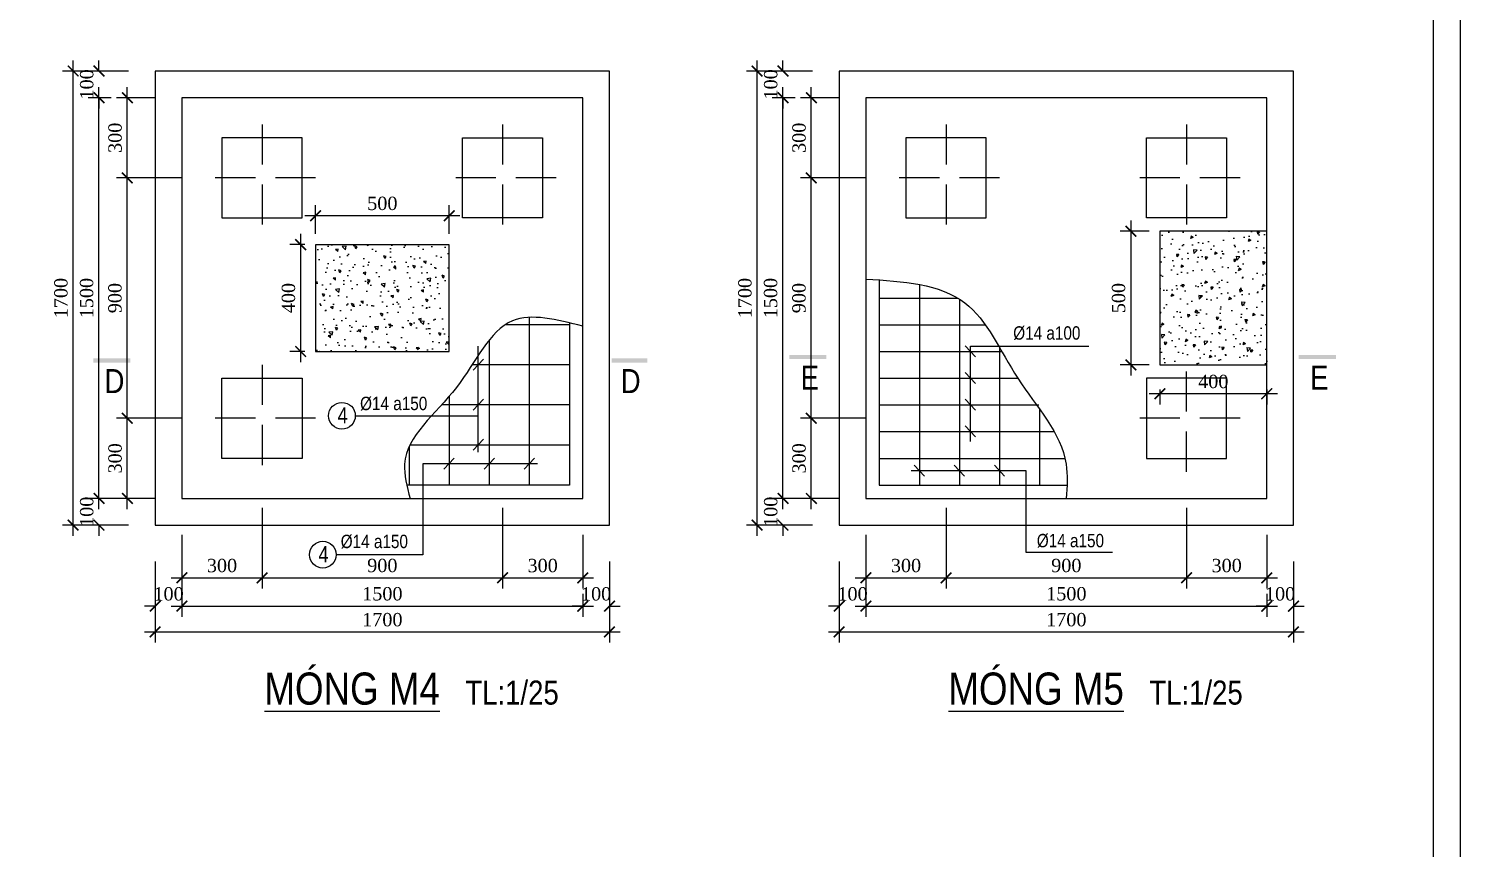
# Model space of a CAD drawing. Extents: x -28764 to 452005, y -12382 to 263221.
# Drawn here: x 353993 to 380782, y 12189 to 27533 of the extents above; entities that cross this region are included whole.
import ezdxf

# ---------------------------------------------------------------- set-up
doc = ezdxf.new("R2010")
doc.units = 0
doc.header["$MEASUREMENT"] = 0
doc.linetypes.add('CENTER2', pattern=[1.125, 0.75, -0.125, 0.125, -0.125])
doc.linetypes.add('HIDDEN', pattern=[0.375, 0.25, -0.125])
doc.layers.get('0').update_dxf_attribs({"linetype": 'CONTINUOUS'})
doc.layers.get('DEFPOINTS').update_dxf_attribs({"linetype": 'CONTINUOUS'})
for name, color, linetype in [('cot', 8, 'CONTINUOUS'), ('DUT', 7, 'CENTER2'), ('TEXT', 7, 'CONTINUOUS'), ('THEP', 6, 'CONTINUOUS'), ('TUONG', 7, 'CONTINUOUS')]:
    doc.layers.add(name, color=color, linetype=linetype)
doc.styles.add('DIM-NEW', font='')
doc.styles.add('T2', font='')
doc.styles.get('DIM-NEW').set_extended_font_data('VNI-Helve-Condense')
doc.styles.get('T2').set_extended_font_data('VNI-Times')
doc.dimstyles.new('TL20', dxfattribs={"dimtxt": 250, "dimasz": 200, "dimexe": 200, "dimexo": 200, "dimgap": 100, "dimtad": 1, "dimdec": 0, "dimlfac": 0.2, "dimzin": 0, "dimdsep": 46, "dimtxsty": 'T2', "dimblk": 'ARCHTICK', "dimcen": 250, "dimdle": 200, "dimclrd": 1, "dimclre": 1, "dimclrt": 2, "dimadec": 0, "dimazin": 0, "dimtfac": 1, "dimtdec": 0, "dimtix": 1, "dimtofl": 0, "dimtmove": 0, "dimatfit": 0, "dimldrblk": 'ARCHTICK', "dimfxl": 1, "dimtolj": 1, "dimtzin": 0, "dimlwd": -1, "dimlwe": -1, "dimarcsym": 0})

# ---------------------------------------------------------------- blocks, each defined once
blk = doc.blocks.new('_ARCHTICK')
at = {"color": 0, "linetype": 'ByBlock', "const_width": 0.15}
blk.add_lwpolyline([(-0.5, -0.5), (0.5, 0.5)], dxfattribs=at)
blk = doc.blocks.new('*D199')
at = {"layer": 'DEFPOINTS', "color": 0, "transparency": 16777216}
for p in [(371159, 18760), (369659, 18260), (371159, 17253)]:
    blk.add_point(p, dxfattribs=at)
at = {"layer": 'TUONG', "color": 1, "transparency": 16777216}
for p, q in [((371159, 18560), (371159, 17053)), ((369659, 18060), (369659, 17053)), ((369459, 17253), (371359, 17253))]:
    blk.add_line(p, q, dxfattribs=at)
at = {"layer": 'TUONG', "color": 1, "transparency": 16777216, "xscale": 200, "yscale": 200, "zscale": 200, "rotation": 180}
blk.add_blockref('_ARCHTICK', (369659, 17253), dxfattribs=at)
at = {"layer": 'TUONG', "color": 1, "transparency": 16777216, "xscale": 200, "yscale": 200, "zscale": 200}
blk.add_blockref('_ARCHTICK', (371159, 17253), dxfattribs=at)
at = {"layer": 'TUONG', "color": 2, "transparency": 16777216, "insert": (370409, 17481), "char_height": 250, "attachment_point": 5, "style": 'T2'}
blk.add_mtext('\\A1;300', dxfattribs=at)
blk = doc.blocks.new('*D198')
at = {"layer": 'DEFPOINTS', "color": 0, "transparency": 16777216}
for p in [(371159, 18760), (375659, 18760), (375659, 17253)]:
    blk.add_point(p, dxfattribs=at)
at = {"layer": 'TUONG', "color": 1, "transparency": 16777216}
for p, q in [((371159, 18560), (371159, 17053)), ((375659, 18560), (375659, 17053)), ((370959, 17253), (375859, 17253))]:
    blk.add_line(p, q, dxfattribs=at)
at = {"layer": 'TUONG', "color": 1, "transparency": 16777216, "xscale": 200, "yscale": 200, "zscale": 200, "rotation": 180}
blk.add_blockref('_ARCHTICK', (371159, 17253), dxfattribs=at)
at = {"layer": 'TUONG', "color": 1, "transparency": 16777216, "xscale": 200, "yscale": 200, "zscale": 200}
blk.add_blockref('_ARCHTICK', (375659, 17253), dxfattribs=at)
at = {"layer": 'TUONG', "color": 2, "transparency": 16777216, "insert": (373409, 17482), "char_height": 250, "attachment_point": 5, "style": 'T2'}
blk.add_mtext('\\A1;900', dxfattribs=at)
blk = doc.blocks.new('*D197')
at = {"layer": 'DEFPOINTS', "color": 0, "transparency": 16777216}
for p in [(375659, 18760), (377159, 18260), (377159, 17253)]:
    blk.add_point(p, dxfattribs=at)
at = {"layer": 'TUONG', "color": 1, "transparency": 16777216}
for p, q in [((375659, 18560), (375659, 17053)), ((377159, 18060), (377159, 17053)), ((375459, 17253), (377359, 17253))]:
    blk.add_line(p, q, dxfattribs=at)
at = {"layer": 'TUONG', "color": 1, "transparency": 16777216, "xscale": 200, "yscale": 200, "zscale": 200, "rotation": 180}
blk.add_blockref('_ARCHTICK', (375659, 17253), dxfattribs=at)
at = {"layer": 'TUONG', "color": 1, "transparency": 16777216, "xscale": 200, "yscale": 200, "zscale": 200}
blk.add_blockref('_ARCHTICK', (377159, 17253), dxfattribs=at)
at = {"layer": 'TUONG', "color": 2, "transparency": 16777216, "insert": (376409, 17481), "char_height": 250, "attachment_point": 5, "style": 'T2'}
blk.add_mtext('\\A1;300', dxfattribs=at)
blk = doc.blocks.new('*D196')
at = {"layer": 'DEFPOINTS', "color": 0, "transparency": 16777216}
for p in [(369659, 18160), (369159, 17760), (369659, 16723)]:
    blk.add_point(p, dxfattribs=at)
at = {"layer": 'TUONG', "color": 1, "transparency": 16777216}
for p, q in [((369659, 17960), (369659, 16523)), ((369159, 17560), (369159, 16523)), ((369159, 16723), (368959, 16723)), ((369659, 16723), (369859, 16723))]:
    blk.add_line(p, q, dxfattribs=at)
at = {"layer": 'TUONG', "color": 1, "transparency": 16777216, "xscale": 200, "yscale": 200, "zscale": 200}
blk.add_blockref('_ARCHTICK', (369159, 16723), dxfattribs=at)
at = {"layer": 'TUONG', "color": 1, "transparency": 16777216, "xscale": 200, "yscale": 200, "zscale": 200, "rotation": 180}
blk.add_blockref('_ARCHTICK', (369659, 16723), dxfattribs=at)
at = {"layer": 'TUONG', "color": 2, "transparency": 16777216, "insert": (369409, 16951), "char_height": 250, "attachment_point": 5, "style": 'T2'}
blk.add_mtext('\\A1;100', dxfattribs=at)
blk = doc.blocks.new('*D195')
at = {"layer": 'DEFPOINTS', "color": 0, "transparency": 16777216}
for p in [(369659, 18160), (377159, 17153), (377159, 16723)]:
    blk.add_point(p, dxfattribs=at)
at = {"layer": 'TUONG', "color": 1, "transparency": 16777216}
for p, q in [((369659, 17960), (369659, 16523)), ((377159, 16953), (377159, 16523)), ((369459, 16723), (377359, 16723))]:
    blk.add_line(p, q, dxfattribs=at)
at = {"layer": 'TUONG', "color": 1, "transparency": 16777216, "xscale": 200, "yscale": 200, "zscale": 200, "rotation": 180}
blk.add_blockref('_ARCHTICK', (369659, 16723), dxfattribs=at)
at = {"layer": 'TUONG', "color": 1, "transparency": 16777216, "xscale": 200, "yscale": 200, "zscale": 200}
blk.add_blockref('_ARCHTICK', (377159, 16723), dxfattribs=at)
at = {"layer": 'TUONG', "color": 2, "transparency": 16777216, "insert": (373409, 16953), "char_height": 250, "attachment_point": 5, "style": 'T2'}
blk.add_mtext('\\A1;1500', dxfattribs=at)
blk = doc.blocks.new('*D194')
at = {"layer": 'DEFPOINTS', "color": 0, "transparency": 16777216}
for p in [(377659, 17760), (377159, 17153), (377659, 16723)]:
    blk.add_point(p, dxfattribs=at)
at = {"layer": 'TUONG', "color": 1, "transparency": 16777216}
for p, q in [((377659, 17560), (377659, 16523)), ((377159, 16953), (377159, 16523)), ((377159, 16723), (376959, 16723)), ((377659, 16723), (377859, 16723))]:
    blk.add_line(p, q, dxfattribs=at)
at = {"layer": 'TUONG', "color": 1, "transparency": 16777216, "xscale": 200, "yscale": 200, "zscale": 200}
blk.add_blockref('_ARCHTICK', (377159, 16723), dxfattribs=at)
at = {"layer": 'TUONG', "color": 1, "transparency": 16777216, "xscale": 200, "yscale": 200, "zscale": 200, "rotation": 180}
blk.add_blockref('_ARCHTICK', (377659, 16723), dxfattribs=at)
at = {"layer": 'TUONG', "color": 2, "transparency": 16777216, "insert": (377409, 16951), "char_height": 250, "attachment_point": 5, "style": 'T2'}
blk.add_mtext('\\A1;100', dxfattribs=at)
blk = doc.blocks.new('*D193')
at = {"layer": 'DEFPOINTS', "color": 0, "transparency": 16777216}
for p in [(369159, 16723), (377659, 16723), (377659, 16240)]:
    blk.add_point(p, dxfattribs=at)
at = {"layer": 'TUONG', "color": 1, "transparency": 16777216}
for p, q in [((369159, 16523), (369159, 16040)), ((377659, 16523), (377659, 16040)), ((368959, 16240), (377859, 16240))]:
    blk.add_line(p, q, dxfattribs=at)
at = {"layer": 'TUONG', "color": 1, "transparency": 16777216, "xscale": 200, "yscale": 200, "zscale": 200, "rotation": 180}
blk.add_blockref('_ARCHTICK', (369159, 16240), dxfattribs=at)
at = {"layer": 'TUONG', "color": 1, "transparency": 16777216, "xscale": 200, "yscale": 200, "zscale": 200}
blk.add_blockref('_ARCHTICK', (377659, 16240), dxfattribs=at)
at = {"layer": 'TUONG', "color": 2, "transparency": 16777216, "insert": (373409, 16468), "char_height": 250, "attachment_point": 5, "style": 'T2'}
blk.add_mtext('\\A1;1700', dxfattribs=at)
blk = doc.blocks.new('*D192')
at = {"layer": 'DEFPOINTS', "color": 0, "transparency": 16777216}
for p in [(375159, 20976), (377159, 20976), (375159, 20698)]:
    blk.add_point(p, dxfattribs=at)
at = {"layer": 'TUONG', "color": 1, "transparency": 16777216}
for p, q in [((377359, 20698), (374959, 20698)), ((375159, 20776), (375159, 20498)), ((377159, 20776), (377159, 20498))]:
    blk.add_line(p, q, dxfattribs=at)
at = {"layer": 'TUONG', "color": 1, "transparency": 16777216, "xscale": 200, "yscale": 200, "zscale": 200, "rotation": 180}
blk.add_blockref('_ARCHTICK', (375159, 20698), dxfattribs=at)
at = {"layer": 'TUONG', "color": 1, "transparency": 16777216, "xscale": 200, "yscale": 200, "zscale": 200}
blk.add_blockref('_ARCHTICK', (377159, 20698), dxfattribs=at)
at = {"layer": 'TUONG', "color": 2, "transparency": 16777216, "insert": (376159, 20926), "char_height": 250, "attachment_point": 5, "style": 'T2'}
blk.add_mtext('\\A1;400', dxfattribs=at)
blk = doc.blocks.new('*D191')
at = {"layer": 'DEFPOINTS', "color": 0, "transparency": 16777216}
for p in [(375159, 23739), (374618, 21239), (375159, 21239)]:
    blk.add_point(p, dxfattribs=at)
at = {"layer": 'TUONG', "color": 1, "transparency": 16777216}
for p, q in [((374618, 23939), (374618, 21039)), ((374959, 23739), (374418, 23739)), ((374959, 21239), (374418, 21239))]:
    blk.add_line(p, q, dxfattribs=at)
at = {"layer": 'TUONG', "color": 1, "transparency": 16777216, "xscale": 200, "yscale": 200, "zscale": 200}
for p, rotation in [((374618, 23739), 90), ((374618, 21239), 270)]:
    blk.add_blockref('_ARCHTICK', p, dxfattribs=dict(at, rotation=rotation))
at = {"layer": 'TUONG', "color": 2, "transparency": 16777216, "insert": (374388, 22489), "char_height": 250, "attachment_point": 5, "rotation": 90, "style": 'T2'}
blk.add_mtext('\\A1;500', dxfattribs=at)
blk = doc.blocks.new('*D206')
at = {"layer": 'DEFPOINTS', "color": 0, "transparency": 16777216}
for p in [(367624, 26739), (368107, 26739), (368107, 18239)]:
    blk.add_point(p, dxfattribs=at)
at = {"layer": 'TUONG', "color": 1, "transparency": 16777216}
for p, q in [((367624, 18039), (367624, 26939)), ((367907, 26739), (367424, 26739)), ((367907, 18239), (367424, 18239))]:
    blk.add_line(p, q, dxfattribs=at)
at = {"layer": 'TUONG', "color": 1, "transparency": 16777216, "xscale": 200, "yscale": 200, "zscale": 200}
for p, rotation in [((367624, 26739), 90), ((367624, 18239), 270)]:
    blk.add_blockref('_ARCHTICK', p, dxfattribs=dict(at, rotation=rotation))
at = {"layer": 'TUONG', "color": 2, "transparency": 16777216, "insert": (367396, 22489), "char_height": 250, "attachment_point": 5, "rotation": 90, "style": 'T2'}
blk.add_mtext('\\A1;1700', dxfattribs=at)
blk = doc.blocks.new('*D205')
at = {"layer": 'DEFPOINTS', "color": 0, "transparency": 16777216}
for p in [(368107, 26739), (368859, 26739), (368537, 26239)]:
    blk.add_point(p, dxfattribs=at)
at = {"layer": 'TUONG', "color": 1, "transparency": 16777216}
for p, q in [((368107, 26739), (368107, 26939)), ((368659, 26739), (367907, 26739)), ((368337, 26239), (367907, 26239)), ((368107, 26239), (368107, 26039))]:
    blk.add_line(p, q, dxfattribs=at)
at = {"layer": 'TUONG', "color": 1, "transparency": 16777216, "xscale": 200, "yscale": 200, "zscale": 200}
for p, rotation in [((368107, 26739), 270), ((368107, 26239), 90)]:
    blk.add_blockref('_ARCHTICK', p, dxfattribs=dict(at, rotation=rotation))
at = {"layer": 'TUONG', "color": 2, "transparency": 16777216, "insert": (367879, 26489), "char_height": 250, "attachment_point": 5, "rotation": 90, "style": 'T2'}
blk.add_mtext('\\A1;100', dxfattribs=at)
blk = doc.blocks.new('*D204')
at = {"layer": 'DEFPOINTS', "color": 0, "transparency": 16777216}
for p in [(368107, 26239), (368537, 26239), (369259, 18739)]:
    blk.add_point(p, dxfattribs=at)
at = {"layer": 'TUONG', "color": 1, "transparency": 16777216}
for p, q in [((368107, 18539), (368107, 26439)), ((368337, 26239), (367907, 26239)), ((369059, 18739), (367907, 18739))]:
    blk.add_line(p, q, dxfattribs=at)
at = {"layer": 'TUONG', "color": 1, "transparency": 16777216, "xscale": 200, "yscale": 200, "zscale": 200}
for p, rotation in [((368107, 26239), 90), ((368107, 18739), 270)]:
    blk.add_blockref('_ARCHTICK', p, dxfattribs=dict(at, rotation=rotation))
at = {"layer": 'TUONG', "color": 2, "transparency": 16777216, "insert": (367877, 22489), "char_height": 250, "attachment_point": 5, "rotation": 90, "style": 'T2'}
blk.add_mtext('\\A1;1500', dxfattribs=at)
blk = doc.blocks.new('*D203')
at = {"layer": 'DEFPOINTS', "color": 0, "transparency": 16777216}
for p in [(368107, 18739), (369259, 18739), (368859, 18239)]:
    blk.add_point(p, dxfattribs=at)
at = {"layer": 'TUONG', "color": 1, "transparency": 16777216}
for p, q in [((368107, 18739), (368107, 18939)), ((369059, 18739), (367907, 18739)), ((368659, 18239), (367907, 18239)), ((368107, 18239), (368107, 18039))]:
    blk.add_line(p, q, dxfattribs=at)
at = {"layer": 'TUONG', "color": 1, "transparency": 16777216, "xscale": 200, "yscale": 200, "zscale": 200}
for p, rotation in [((368107, 18739), 270), ((368107, 18239), 90)]:
    blk.add_blockref('_ARCHTICK', p, dxfattribs=dict(at, rotation=rotation))
at = {"layer": 'TUONG', "color": 2, "transparency": 16777216, "insert": (367879, 18489), "char_height": 250, "attachment_point": 5, "rotation": 90, "style": 'T2'}
blk.add_mtext('\\A1;100', dxfattribs=at)
blk = doc.blocks.new('*D202')
at = {"layer": 'DEFPOINTS', "color": 0, "transparency": 16777216}
for p in [(368637, 26239), (369359, 26239), (369859, 24739)]:
    blk.add_point(p, dxfattribs=at)
at = {"layer": 'TUONG', "color": 1, "transparency": 16777216}
for p, q in [((368637, 24539), (368637, 26439)), ((369159, 26239), (368437, 26239)), ((369659, 24739), (368437, 24739))]:
    blk.add_line(p, q, dxfattribs=at)
at = {"layer": 'TUONG', "color": 1, "transparency": 16777216, "xscale": 200, "yscale": 200, "zscale": 200}
for p, rotation in [((368637, 26239), 90), ((368637, 24739), 270)]:
    blk.add_blockref('_ARCHTICK', p, dxfattribs=dict(at, rotation=rotation))
at = {"layer": 'TUONG', "color": 2, "transparency": 16777216, "insert": (368409, 25489), "char_height": 250, "attachment_point": 5, "rotation": 90, "style": 'T2'}
blk.add_mtext('\\A1;300', dxfattribs=at)
blk = doc.blocks.new('*D201')
at = {"layer": 'DEFPOINTS', "color": 0, "transparency": 16777216}
for p in [(368637, 24739), (369859, 24739), (369859, 20239)]:
    blk.add_point(p, dxfattribs=at)
at = {"layer": 'TUONG', "color": 1, "transparency": 16777216}
for p, q in [((368637, 20039), (368637, 24939)), ((369659, 24739), (368437, 24739)), ((369659, 20239), (368437, 20239))]:
    blk.add_line(p, q, dxfattribs=at)
at = {"layer": 'TUONG', "color": 1, "transparency": 16777216, "xscale": 200, "yscale": 200, "zscale": 200}
for p, rotation in [((368637, 24739), 90), ((368637, 20239), 270)]:
    blk.add_blockref('_ARCHTICK', p, dxfattribs=dict(at, rotation=rotation))
at = {"layer": 'TUONG', "color": 2, "transparency": 16777216, "insert": (368408, 22489), "char_height": 250, "attachment_point": 5, "rotation": 90, "style": 'T2'}
blk.add_mtext('\\A1;900', dxfattribs=at)
blk = doc.blocks.new('*D200')
at = {"layer": 'DEFPOINTS', "color": 0, "transparency": 16777216}
for p in [(368637, 20239), (369859, 20239), (369359, 18739)]:
    blk.add_point(p, dxfattribs=at)
at = {"layer": 'TUONG', "color": 1, "transparency": 16777216}
for p, q in [((368637, 18539), (368637, 20439)), ((369659, 20239), (368437, 20239)), ((369159, 18739), (368437, 18739))]:
    blk.add_line(p, q, dxfattribs=at)
at = {"layer": 'TUONG', "color": 1, "transparency": 16777216, "xscale": 200, "yscale": 200, "zscale": 200}
for p, rotation in [((368637, 20239), 90), ((368637, 18739), 270)]:
    blk.add_blockref('_ARCHTICK', p, dxfattribs=dict(at, rotation=rotation))
at = {"layer": 'TUONG', "color": 2, "transparency": 16777216, "insert": (368409, 19489), "char_height": 250, "attachment_point": 5, "rotation": 90, "style": 'T2'}
blk.add_mtext('\\A1;300', dxfattribs=at)
blk = doc.blocks.new('*D285')
at = {"layer": 'DEFPOINTS', "color": 0, "transparency": 16777216}
for p in [(359361, 24030), (359361, 23489), (361861, 23489)]:
    blk.add_point(p, dxfattribs=at)
at = {"layer": 'TUONG', "color": 1, "transparency": 16777216}
for p, q in [((359361, 23689), (359361, 24230)), ((361861, 23689), (361861, 24230)), ((362061, 24030), (359161, 24030))]:
    blk.add_line(p, q, dxfattribs=at)
at = {"layer": 'TUONG', "color": 1, "transparency": 16777216, "xscale": 200, "yscale": 200, "zscale": 200, "rotation": 180}
blk.add_blockref('_ARCHTICK', (359361, 24030), dxfattribs=at)
at = {"layer": 'TUONG', "color": 1, "transparency": 16777216, "xscale": 200, "yscale": 200, "zscale": 200}
blk.add_blockref('_ARCHTICK', (361861, 24030), dxfattribs=at)
at = {"layer": 'TUONG', "color": 2, "transparency": 16777216, "insert": (360611, 24260), "char_height": 250, "attachment_point": 5, "style": 'T2'}
blk.add_mtext('\\A1;500', dxfattribs=at)
blk = doc.blocks.new('*D284')
at = {"layer": 'DEFPOINTS', "color": 0, "transparency": 16777216}
for p in [(359083, 23489), (359361, 23489), (359361, 21489)]:
    blk.add_point(p, dxfattribs=at)
at = {"layer": 'TUONG', "color": 1, "transparency": 16777216}
for p, q in [((359083, 21289), (359083, 23689)), ((359161, 23489), (358883, 23489)), ((359161, 21489), (358883, 21489))]:
    blk.add_line(p, q, dxfattribs=at)
at = {"layer": 'TUONG', "color": 1, "transparency": 16777216, "xscale": 200, "yscale": 200, "zscale": 200}
for p, rotation in [((359083, 23489), 90), ((359083, 21489), 270)]:
    blk.add_blockref('_ARCHTICK', p, dxfattribs=dict(at, rotation=rotation))
at = {"layer": 'TUONG', "color": 2, "transparency": 16777216, "insert": (358855, 22489), "char_height": 250, "attachment_point": 5, "rotation": 90, "style": 'T2'}
blk.add_mtext('\\A1;400', dxfattribs=at)
blk = doc.blocks.new('*D283')
at = {"layer": 'DEFPOINTS', "color": 0, "transparency": 16777216}
for p in [(356361, 16723), (364861, 16723), (364861, 16240)]:
    blk.add_point(p, dxfattribs=at)
at = {"layer": 'TUONG', "color": 1, "transparency": 16777216}
for p, q in [((356361, 16523), (356361, 16040)), ((364861, 16523), (364861, 16040)), ((356161, 16240), (365061, 16240))]:
    blk.add_line(p, q, dxfattribs=at)
at = {"layer": 'TUONG', "color": 1, "transparency": 16777216, "xscale": 200, "yscale": 200, "zscale": 200, "rotation": 180}
blk.add_blockref('_ARCHTICK', (356361, 16240), dxfattribs=at)
at = {"layer": 'TUONG', "color": 1, "transparency": 16777216, "xscale": 200, "yscale": 200, "zscale": 200}
blk.add_blockref('_ARCHTICK', (364861, 16240), dxfattribs=at)
at = {"layer": 'TUONG', "color": 2, "transparency": 16777216, "insert": (360611, 16468), "char_height": 250, "attachment_point": 5, "style": 'T2'}
blk.add_mtext('\\A1;1700', dxfattribs=at)
blk = doc.blocks.new('*D282')
at = {"layer": 'DEFPOINTS', "color": 0, "transparency": 16777216}
for p in [(364861, 17760), (364361, 17153), (364861, 16723)]:
    blk.add_point(p, dxfattribs=at)
at = {"layer": 'TUONG', "color": 1, "transparency": 16777216}
for p, q in [((364861, 17560), (364861, 16523)), ((364361, 16953), (364361, 16523)), ((364361, 16723), (364161, 16723)), ((364861, 16723), (365061, 16723))]:
    blk.add_line(p, q, dxfattribs=at)
at = {"layer": 'TUONG', "color": 1, "transparency": 16777216, "xscale": 200, "yscale": 200, "zscale": 200}
blk.add_blockref('_ARCHTICK', (364361, 16723), dxfattribs=at)
at = {"layer": 'TUONG', "color": 1, "transparency": 16777216, "xscale": 200, "yscale": 200, "zscale": 200, "rotation": 180}
blk.add_blockref('_ARCHTICK', (364861, 16723), dxfattribs=at)
at = {"layer": 'TUONG', "color": 2, "transparency": 16777216, "insert": (364611, 16951), "char_height": 250, "attachment_point": 5, "style": 'T2'}
blk.add_mtext('\\A1;100', dxfattribs=at)
blk = doc.blocks.new('*D281')
at = {"layer": 'DEFPOINTS', "color": 0, "transparency": 16777216}
for p in [(356861, 18160), (364361, 17153), (364361, 16723)]:
    blk.add_point(p, dxfattribs=at)
at = {"layer": 'TUONG', "color": 1, "transparency": 16777216}
for p, q in [((356861, 17960), (356861, 16523)), ((364361, 16953), (364361, 16523)), ((356661, 16723), (364561, 16723))]:
    blk.add_line(p, q, dxfattribs=at)
at = {"layer": 'TUONG', "color": 1, "transparency": 16777216, "xscale": 200, "yscale": 200, "zscale": 200, "rotation": 180}
blk.add_blockref('_ARCHTICK', (356861, 16723), dxfattribs=at)
at = {"layer": 'TUONG', "color": 1, "transparency": 16777216, "xscale": 200, "yscale": 200, "zscale": 200}
blk.add_blockref('_ARCHTICK', (364361, 16723), dxfattribs=at)
at = {"layer": 'TUONG', "color": 2, "transparency": 16777216, "insert": (360611, 16953), "char_height": 250, "attachment_point": 5, "style": 'T2'}
blk.add_mtext('\\A1;1500', dxfattribs=at)
blk = doc.blocks.new('*D280')
at = {"layer": 'DEFPOINTS', "color": 0, "transparency": 16777216}
for p in [(356861, 18160), (356361, 17760), (356861, 16723)]:
    blk.add_point(p, dxfattribs=at)
at = {"layer": 'TUONG', "color": 1, "transparency": 16777216}
for p, q in [((356861, 17960), (356861, 16523)), ((356361, 17560), (356361, 16523)), ((356361, 16723), (356161, 16723)), ((356861, 16723), (357061, 16723))]:
    blk.add_line(p, q, dxfattribs=at)
at = {"layer": 'TUONG', "color": 1, "transparency": 16777216, "xscale": 200, "yscale": 200, "zscale": 200}
blk.add_blockref('_ARCHTICK', (356361, 16723), dxfattribs=at)
at = {"layer": 'TUONG', "color": 1, "transparency": 16777216, "xscale": 200, "yscale": 200, "zscale": 200, "rotation": 180}
blk.add_blockref('_ARCHTICK', (356861, 16723), dxfattribs=at)
at = {"layer": 'TUONG', "color": 2, "transparency": 16777216, "insert": (356611, 16951), "char_height": 250, "attachment_point": 5, "style": 'T2'}
blk.add_mtext('\\A1;100', dxfattribs=at)
blk = doc.blocks.new('*D279')
at = {"layer": 'DEFPOINTS', "color": 0, "transparency": 16777216}
for p in [(362861, 18760), (364361, 18260), (364361, 17253)]:
    blk.add_point(p, dxfattribs=at)
at = {"layer": 'TUONG', "color": 1, "transparency": 16777216}
for p, q in [((362861, 18560), (362861, 17053)), ((364361, 18060), (364361, 17053)), ((362661, 17253), (364561, 17253))]:
    blk.add_line(p, q, dxfattribs=at)
at = {"layer": 'TUONG', "color": 1, "transparency": 16777216, "xscale": 200, "yscale": 200, "zscale": 200, "rotation": 180}
blk.add_blockref('_ARCHTICK', (362861, 17253), dxfattribs=at)
at = {"layer": 'TUONG', "color": 1, "transparency": 16777216, "xscale": 200, "yscale": 200, "zscale": 200}
blk.add_blockref('_ARCHTICK', (364361, 17253), dxfattribs=at)
at = {"layer": 'TUONG', "color": 2, "transparency": 16777216, "insert": (363611, 17481), "char_height": 250, "attachment_point": 5, "style": 'T2'}
blk.add_mtext('\\A1;300', dxfattribs=at)
blk = doc.blocks.new('*D278')
at = {"layer": 'DEFPOINTS', "color": 0, "transparency": 16777216}
for p in [(358361, 18760), (362861, 18760), (362861, 17253)]:
    blk.add_point(p, dxfattribs=at)
at = {"layer": 'TUONG', "color": 1, "transparency": 16777216}
for p, q in [((358361, 18560), (358361, 17053)), ((362861, 18560), (362861, 17053)), ((358161, 17253), (363061, 17253))]:
    blk.add_line(p, q, dxfattribs=at)
at = {"layer": 'TUONG', "color": 1, "transparency": 16777216, "xscale": 200, "yscale": 200, "zscale": 200, "rotation": 180}
blk.add_blockref('_ARCHTICK', (358361, 17253), dxfattribs=at)
at = {"layer": 'TUONG', "color": 1, "transparency": 16777216, "xscale": 200, "yscale": 200, "zscale": 200}
blk.add_blockref('_ARCHTICK', (362861, 17253), dxfattribs=at)
at = {"layer": 'TUONG', "color": 2, "transparency": 16777216, "insert": (360611, 17482), "char_height": 250, "attachment_point": 5, "style": 'T2'}
blk.add_mtext('\\A1;900', dxfattribs=at)
blk = doc.blocks.new('*D277')
at = {"layer": 'DEFPOINTS', "color": 0, "transparency": 16777216}
for p in [(358361, 18760), (356861, 18260), (358361, 17253)]:
    blk.add_point(p, dxfattribs=at)
at = {"layer": 'TUONG', "color": 1, "transparency": 16777216}
for p, q in [((358361, 18560), (358361, 17053)), ((356861, 18060), (356861, 17053)), ((356661, 17253), (358561, 17253))]:
    blk.add_line(p, q, dxfattribs=at)
at = {"layer": 'TUONG', "color": 1, "transparency": 16777216, "xscale": 200, "yscale": 200, "zscale": 200, "rotation": 180}
blk.add_blockref('_ARCHTICK', (356861, 17253), dxfattribs=at)
at = {"layer": 'TUONG', "color": 1, "transparency": 16777216, "xscale": 200, "yscale": 200, "zscale": 200}
blk.add_blockref('_ARCHTICK', (358361, 17253), dxfattribs=at)
at = {"layer": 'TUONG', "color": 2, "transparency": 16777216, "insert": (357611, 17481), "char_height": 250, "attachment_point": 5, "style": 'T2'}
blk.add_mtext('\\A1;300', dxfattribs=at)
blk = doc.blocks.new('*D306')
at = {"layer": 'DEFPOINTS', "color": 0, "transparency": 16777216}
for p in [(355839, 20239), (357061, 20239), (356561, 18739)]:
    blk.add_point(p, dxfattribs=at)
at = {"layer": 'TUONG', "color": 1, "transparency": 16777216}
for p, q in [((355839, 18539), (355839, 20439)), ((356861, 20239), (355639, 20239)), ((356361, 18739), (355639, 18739))]:
    blk.add_line(p, q, dxfattribs=at)
at = {"layer": 'TUONG', "color": 1, "transparency": 16777216, "xscale": 200, "yscale": 200, "zscale": 200}
for p, rotation in [((355839, 20239), 90), ((355839, 18739), 270)]:
    blk.add_blockref('_ARCHTICK', p, dxfattribs=dict(at, rotation=rotation))
at = {"layer": 'TUONG', "color": 2, "transparency": 16777216, "insert": (355611, 19489), "char_height": 250, "attachment_point": 5, "rotation": 90, "style": 'T2'}
blk.add_mtext('\\A1;300', dxfattribs=at)
blk = doc.blocks.new('*D305')
at = {"layer": 'DEFPOINTS', "color": 0, "transparency": 16777216}
for p in [(355839, 24739), (357061, 24739), (357061, 20239)]:
    blk.add_point(p, dxfattribs=at)
at = {"layer": 'TUONG', "color": 1, "transparency": 16777216}
for p, q in [((355839, 20039), (355839, 24939)), ((356861, 24739), (355639, 24739)), ((356861, 20239), (355639, 20239))]:
    blk.add_line(p, q, dxfattribs=at)
at = {"layer": 'TUONG', "color": 1, "transparency": 16777216, "xscale": 200, "yscale": 200, "zscale": 200}
for p, rotation in [((355839, 24739), 90), ((355839, 20239), 270)]:
    blk.add_blockref('_ARCHTICK', p, dxfattribs=dict(at, rotation=rotation))
at = {"layer": 'TUONG', "color": 2, "transparency": 16777216, "insert": (355609, 22489), "char_height": 250, "attachment_point": 5, "rotation": 90, "style": 'T2'}
blk.add_mtext('\\A1;900', dxfattribs=at)
blk = doc.blocks.new('*D304')
at = {"layer": 'DEFPOINTS', "color": 0, "transparency": 16777216}
for p in [(355839, 26239), (356561, 26239), (357061, 24739)]:
    blk.add_point(p, dxfattribs=at)
at = {"layer": 'TUONG', "color": 1, "transparency": 16777216}
for p, q in [((355839, 24539), (355839, 26439)), ((356361, 26239), (355639, 26239)), ((356861, 24739), (355639, 24739))]:
    blk.add_line(p, q, dxfattribs=at)
at = {"layer": 'TUONG', "color": 1, "transparency": 16777216, "xscale": 200, "yscale": 200, "zscale": 200}
for p, rotation in [((355839, 26239), 90), ((355839, 24739), 270)]:
    blk.add_blockref('_ARCHTICK', p, dxfattribs=dict(at, rotation=rotation))
at = {"layer": 'TUONG', "color": 2, "transparency": 16777216, "insert": (355611, 25489), "char_height": 250, "attachment_point": 5, "rotation": 90, "style": 'T2'}
blk.add_mtext('\\A1;300', dxfattribs=at)
blk = doc.blocks.new('*D303')
at = {"layer": 'DEFPOINTS', "color": 0, "transparency": 16777216}
for p in [(355309, 18739), (356461, 18739), (356061, 18239)]:
    blk.add_point(p, dxfattribs=at)
at = {"layer": 'TUONG', "color": 1, "transparency": 16777216}
for p, q in [((355309, 18739), (355309, 18939)), ((356261, 18739), (355109, 18739)), ((355861, 18239), (355109, 18239)), ((355309, 18239), (355309, 18039))]:
    blk.add_line(p, q, dxfattribs=at)
at = {"layer": 'TUONG', "color": 1, "transparency": 16777216, "xscale": 200, "yscale": 200, "zscale": 200}
for p, rotation in [((355309, 18739), 270), ((355309, 18239), 90)]:
    blk.add_blockref('_ARCHTICK', p, dxfattribs=dict(at, rotation=rotation))
at = {"layer": 'TUONG', "color": 2, "transparency": 16777216, "insert": (355081, 18489), "char_height": 250, "attachment_point": 5, "rotation": 90, "style": 'T2'}
blk.add_mtext('\\A1;100', dxfattribs=at)
blk = doc.blocks.new('*D302')
at = {"layer": 'DEFPOINTS', "color": 0, "transparency": 16777216}
for p in [(355309, 26239), (355739, 26239), (356461, 18739)]:
    blk.add_point(p, dxfattribs=at)
at = {"layer": 'TUONG', "color": 1, "transparency": 16777216}
for p, q in [((355309, 18539), (355309, 26439)), ((355539, 26239), (355109, 26239)), ((356261, 18739), (355109, 18739))]:
    blk.add_line(p, q, dxfattribs=at)
at = {"layer": 'TUONG', "color": 1, "transparency": 16777216, "xscale": 200, "yscale": 200, "zscale": 200}
for p, rotation in [((355309, 26239), 90), ((355309, 18739), 270)]:
    blk.add_blockref('_ARCHTICK', p, dxfattribs=dict(at, rotation=rotation))
at = {"layer": 'TUONG', "color": 2, "transparency": 16777216, "insert": (355079, 22489), "char_height": 250, "attachment_point": 5, "rotation": 90, "style": 'T2'}
blk.add_mtext('\\A1;1500', dxfattribs=at)
blk = doc.blocks.new('*D301')
at = {"layer": 'DEFPOINTS', "color": 0, "transparency": 16777216}
for p in [(355309, 26739), (356061, 26739), (355739, 26239)]:
    blk.add_point(p, dxfattribs=at)
at = {"layer": 'TUONG', "color": 1, "transparency": 16777216}
for p, q in [((355309, 26739), (355309, 26939)), ((355861, 26739), (355109, 26739)), ((355539, 26239), (355109, 26239)), ((355309, 26239), (355309, 26039))]:
    blk.add_line(p, q, dxfattribs=at)
at = {"layer": 'TUONG', "color": 1, "transparency": 16777216, "xscale": 200, "yscale": 200, "zscale": 200}
for p, rotation in [((355309, 26739), 270), ((355309, 26239), 90)]:
    blk.add_blockref('_ARCHTICK', p, dxfattribs=dict(at, rotation=rotation))
at = {"layer": 'TUONG', "color": 2, "transparency": 16777216, "insert": (355081, 26489), "char_height": 250, "attachment_point": 5, "rotation": 90, "style": 'T2'}
blk.add_mtext('\\A1;100', dxfattribs=at)
blk = doc.blocks.new('*D300')
at = {"layer": 'DEFPOINTS', "color": 0, "transparency": 16777216}
for p in [(354826, 26739), (355309, 26739), (355309, 18239)]:
    blk.add_point(p, dxfattribs=at)
at = {"layer": 'TUONG', "color": 1, "transparency": 16777216}
for p, q in [((354826, 18039), (354826, 26939)), ((355109, 26739), (354626, 26739)), ((355109, 18239), (354626, 18239))]:
    blk.add_line(p, q, dxfattribs=at)
at = {"layer": 'TUONG', "color": 1, "transparency": 16777216, "xscale": 200, "yscale": 200, "zscale": 200}
for p, rotation in [((354826, 26739), 90), ((354826, 18239), 270)]:
    blk.add_blockref('_ARCHTICK', p, dxfattribs=dict(at, rotation=rotation))
at = {"layer": 'TUONG', "color": 2, "transparency": 16777216, "insert": (354598, 22489), "char_height": 250, "attachment_point": 5, "rotation": 90, "style": 'T2'}
blk.add_mtext('\\A1;1700', dxfattribs=at)

msp = doc.modelspace()

# ---------------------------------------------------------------- hatches: boundary and pattern name
at = {"layer": 'TUONG'}
h = msp.add_hatch(dxfattribs=at)
h.set_pattern_fill('AR-CONC', color=9, scale=75, angle=-180, style=0)
h.set_pattern_definition([(230, (829689.94, -60280.7), (-537.94514, 47.0641), [56.25, -618.75]), (175, (829689.94, -60280.7), (104.0635, -564.1441), [45, -495]), (280.4514, (829645.1, -60276.76), (-433.88204, -517.07966), [47.80514, -525.8566]), (226.1842, (829689.94, -60430.7), (-800.4308, 124.1393), [84.375, -928.125]), (276.6356, (829623.2, -60420.3), (-700.997, -730.5884), [71.7077, -788.7847]), (171.1842, (829689.9, -60430.7), (-700.9965, -730.589), [67.5, -742.5]), (201, (829614.94, -60393.2), (-447.6803, 301.96417), [56.25, -618.75]), (146, (829614.94, -60393.2), (-182.4865, -543.86253), [45, -495]), (251.4514, (829577.63, -60368), (-630.167, -241.8979), [47.80514, -525.8566]), (217.5, (829689.94, -60280.68), (-9.11989, -249.67039), [0, -489, 0, -502.5, 0, -496.875]), (187.5, (829689.94, -60280.68), (-197.30215, -295.80878), [0, -286.5, 0, -477.75, 0, -189.375]), (147.5, (829857.19, -60280.68), (-400.36683, 16.91615), [0, -187.5, 0, -585, 0, -776.25]), (137.5, (829932.2, -60280.68), (-437.38963, -75.07874), [0, -243.75, 0, -388.5, 0, -551.25])])
h.paths.add_polyline_path([(375158.7, 21238.6), (377158.7, 21238.6), (377158.7, 23738.6), (375158.7, 23738.6)])
h = msp.add_hatch(dxfattribs=at)
h.set_pattern_fill('AR-CONC', color=9, scale=75, angle=90, style=0)
h.set_pattern_definition([(140, (277841.37, -431042.64), (47.0641, 537.94514), [56.25, -618.75]), (85, (277841.37, -431042.64), (-564.1441, -104.0635), [45, -495]), (190.4514, (277845.3, -430997.8), (-517.07966, 433.88204), [47.80514, -525.8566]), (136.1842, (277691.4, -431042.64), (124.1393, 800.4308), [84.375, -928.125]), (186.6356, (277701.7, -430975.9), (-730.5884, 700.997), [71.7077, -788.7847]), (81.1842, (277691.4, -431042.6), (-730.589, 700.9965), [67.5, -742.5]), (111, (277728.87, -430967.64), (301.96417, 447.6803), [56.25, -618.75]), (56, (277728.87, -430967.64), (-543.86253, 182.4865), [45, -495]), (161.4514, (277754.04, -430930.33), (-241.8979, 630.167), [47.80514, -525.8566]), (127.5, (277841.37, -431042.64), (-249.67039, 9.11989), [0, -489, 0, -502.5, 0, -496.875]), (97.5, (277841.37, -431042.64), (-295.80878, 197.30215), [0, -286.5, 0, -477.75, 0, -189.375]), (57.5, (277841.37, -431209.89), (16.91615, 400.36683), [0, -187.5, 0, -585, 0, -776.25]), (47.5, (277841.37, -431284.9), (-75.07874, 437.38963), [0, -243.75, 0, -388.5, 0, -551.25])])
h.paths.add_polyline_path([(359360.7, 23488.6), (359360.7, 21488.6), (361860.7, 21488.6), (361860.7, 23488.6)])

# ---------------------------------------------------------------- linework, layer by layer
at = {"layer": 'cot', "lineweight": -2, "ltscale": 10}
for p, q in [((362405.8, 19603), (362405.8, 21587.8)), ((371514.4, 21594.6), (371706.8, 21388.9)), ((371613.5, 19803), (371613.5, 21587.8)), ((371613.5, 21587.8), (373830.1, 21587.8)), ((362505, 21344.6), (362312.6, 21138.9)), ((371514.4, 21094.6), (371706.8, 20888.9)), ((362505, 20594.6), (362312.6, 20388.9)), ((371514.4, 20594.6), (371706.8, 20388.9)), ((360105.1, 20286.2), (362412.7, 20286.2)), ((371514.4, 20094.6), (371706.8, 19888.9)), ((362505, 19847.7), (362312.6, 19642.1)), ((361368.7, 19387.4), (361368.7, 17685.8)), ((363512.7, 19387.4), (361368.7, 19387.4)), ((361956.9, 19490.2), (361764.4, 19284.6)), ((362706.9, 19490.2), (362514.4, 19284.6)), ((363456.9, 19490.2), (363264.4, 19284.6)), ((370562.5, 19362.8), (370754.9, 19157.2)), ((371312.5, 19362.8), (371504.9, 19157.2)), ((372062.5, 19362.8), (372254.9, 19157.2)), ((370506.7, 19260), (372650.7, 19260)), ((372650.7, 19260), (372650.7, 17732.7)), ((361368.7, 17685.8), (359747.5, 17685.8)), ((372650.7, 17732.7), (374271.8, 17732.7))]:
    msp.add_line(p, q, dxfattribs=at)
for centre in [(359855.1, 20286.2), (359497.5, 17685.8)]:
    msp.add_circle(centre, 250, dxfattribs=at)
at = {"layer": 'DUT', "linetype": 'HIDDEN', "ltscale": 3000}
for p, q in [((358360.7, 25738.6), (358360.7, 23738.6)), ((362860.7, 25738.6), (362860.7, 23738.6)), ((371158.7, 25738.6), (371158.7, 23738.6)), ((375658.7, 25738.6), (375658.7, 23738.6)), ((359360.7, 24738.6), (357360.7, 24738.6)), ((363860.7, 24738.6), (361860.7, 24738.6)), ((372158.7, 24738.6), (370158.7, 24738.6)), ((376658.7, 24738.6), (374658.7, 24738.6)), ((358360.7, 21238.6), (358360.7, 19238.6)), ((375658.7, 19238.6), (375658.7, 21238.6)), ((359360.7, 20238.6), (357360.7, 20238.6)), ((376658.7, 20238.6), (374658.7, 20238.6))]:
    msp.add_line(p, q, dxfattribs=at)
at = {"layer": 'TEXT', "ltscale": 10}
for points in [[(355893.7, 21282.7), (355893.7, 21361.4), (355200.6, 21282.7), (355200.6, 21361.4)], [(365571.9, 21282.7), (365571.9, 21361.4), (364903.7, 21282.7), (364903.7, 21361.4)], [(368918.3, 21347.6), (368918.3, 21426.3), (368225.2, 21347.6), (368225.2, 21426.3)], [(378452, 21347.6), (378452, 21426.3), (377758.9, 21347.6), (377758.9, 21426.3)]]:
    msp.add_trace(points, dxfattribs=at)
at = {"layer": 'THEP', "ltscale": 10}
for p, q in [((369908.7, 22829.1), (369908.7, 18988.6)), ((370658.7, 22742.2), (370658.7, 18988.6)), ((369908.7, 22488.6), (371380.9, 22488.6)), ((371408.7, 22471.5), (371408.7, 18988.6)), ((364110.7, 21988.6), (362906.8, 21988.6)), ((363360.7, 22127.4), (363360.7, 18988.6)), ((364110.7, 22026.6), (364110.7, 18988.6)), ((369908.7, 21988.6), (371893.1, 21988.6)), ((362610.7, 21704.7), (362610.7, 18988.6)), ((369908.7, 21488.6), (372203.2, 21488.6)), ((372158.7, 21565.8), (372158.7, 18988.6)), ((364110.7, 21238.6), (362288.8, 21238.6)), ((369908.7, 20988.6), (372500.4, 20988.6)), ((361860.7, 20649.7), (361860.7, 18988.6)), ((364110.7, 20488.6), (361717.5, 20488.6)), ((369908.7, 20488.6), (372891.9, 20488.6)), ((372908.7, 20408.4), (372908.7, 18988.6)), ((369908.7, 19988.6), (373181.6, 19988.6)), ((361110.7, 19703), (361110.7, 18988.6)), ((364110.7, 19738.6), (361127.5, 19738.6)), ((369908.7, 19488.6), (373384.5, 19488.6)), ((364110.7, 18988.6), (361068.4, 18988.6)), ((369908.7, 18988.6), (373422, 18988.6))]:
    msp.add_line(p, q, dxfattribs=at)
msp.add_lwpolyline([(380281.9, -5871.6), (380281.9, 52528.4), (297181.9, 52528.4), (297181.9, -5871.6)], close=True, dxfattribs=at)
at = {"layer": 'TUONG'}
for points in [[(380781.9, -6371.6), (380781.9, 53028.4), (296681.9, 53028.4), (296681.9, -6371.6)], [(356360.7, 18238.6), (364860.7, 18238.6), (364860.7, 26738.6), (356360.7, 26738.6)], [(369158.7, 18238.6), (377658.7, 18238.6), (377658.7, 26738.6), (369158.7, 26738.6)], [(356860.7, 18738.6), (364360.7, 18738.6), (364360.7, 26238.6), (356860.7, 26238.6)], [(369658.7, 18738.6), (377158.7, 18738.6), (377158.7, 26238.6), (369658.7, 26238.6)], [(357610.7, 23988.6), (359110.7, 23988.6), (359110.7, 25488.6), (357610.7, 25488.6)], [(363610.7, 23988.6), (362110.7, 23988.6), (362110.7, 25488.6), (363610.7, 25488.6)], [(370408.7, 23988.6), (371908.7, 23988.6), (371908.7, 25488.6), (370408.7, 25488.6)], [(376408.7, 23988.6), (374908.7, 23988.6), (374908.7, 25488.6), (376408.7, 25488.6)], [(377158.7, 23738.6), (375158.7, 23738.6), (375158.7, 21238.6), (377158.7, 21238.6)], [(361860.7, 21488.6), (361860.7, 23488.6), (359360.7, 23488.6), (359360.7, 21488.6)], [(357610.7, 20988.6), (359110.7, 20988.6), (359110.7, 19488.6), (357610.7, 19488.6)], [(376408.7, 20988.6), (374908.7, 20988.6), (374908.7, 19488.6), (376408.7, 19488.6)]]:
    msp.add_lwpolyline(points, close=True, dxfattribs=at)
at = {"layer": 'TUONG', "color": 9}
for points in [[(377158.7, 23738.6), (375158.7, 23738.6), (375158.7, 21238.6), (377158.7, 21238.6)], [(361860.7, 21488.6), (361860.7, 23488.6), (359360.7, 23488.6), (359360.7, 21488.6)]]:
    msp.add_lwpolyline(points, close=True, dxfattribs=at)
at = {"layer": 'TUONG'}
for points in [[(369658.7, 22845.7), (371510.2, 22401), (372500.4, 20988.6), (373404.9, 19382.9), (373408.7, 18738.6)], [(364360.7, 21964.6), (363044.2, 22062.2), (361998.7, 20818.2), (361027.3, 19382.9), (361130.6, 18738.6)]]:
    msp.add_spline(points, degree=3, dxfattribs=at)

# ---------------------------------------------------------------- texts
at = {"layer": 'TEXT', "style": 'DIM-NEW'}
for s, p in [('%%25414 a100', (372415, 21710.9)), ('%%25414 a150', (360194, 20391.6)), ('%%25414 a150', (359832.2, 17809)), ('%%25414 a150', (372856.7, 17824.7))]:
    e = msp.add_text(s, height=250, dxfattribs=at)
    e.set_placement(p)
    e.dxf.unprotected_set("ltscale", 0)
at = {"layer": 'TEXT', "ltscale": 10, "style": 'DIM-NEW'}
for s, height, p in [('E', 450, (368437.1, 20774.6)), ('E', 450, (377970.7, 20774.6)), ('D', 450, (355412.4, 20709.7)), ('D', 450, (365071.3, 20709.7)), ('4', 300, (359773.2, 20146.1)), ('4', 300, (359415.7, 17545.8))]:
    msp.add_text(s, height=height, dxfattribs=at).set_placement(p)
at = {"layer": 'TEXT', "style": 'DIM-NEW'}
for s, height, p in [('%%UMOÙNG M4', 600, (358403.5, 14879.6)), ('%%UMOÙNG M5', 600, (371201.5, 14879.6)), ('TL:1/25', 450, (362164, 14879.6)), ('TL:1/25', 450, (374962, 14879.6))]:
    msp.add_text(s, height=height, dxfattribs=at).set_placement(p)

# ---------------------------------------------------------------- dimensions: what is measured, and where the dimension line sits
at = {"layer": 'TUONG'}
for base, p1, p2, angle, picture, middle in [((354826, 26738.6), (355308.5, 18238.6), (355308.5, 26738.6), 90, '*D300', (354598.1, 22488.6)), ((355308.5, 26738.6), (355738.9, 26238.6), (356060.7, 26738.6), 90, '*D301', (355080.5, 26488.6)), ((367624.1, 26738.6), (368106.6, 18238.6), (368106.6, 26738.6), 90, '*D206', (367396.1, 22488.6)), ((368106.6, 26738.6), (368537, 26238.6), (368858.7, 26738.6), 90, '*D205', (367878.6, 26488.6)), ((355308.5, 26238.6), (356460.7, 18738.6), (355738.9, 26238.6), 90, '*D302', (355078.5, 22488.6)), ((355838.9, 26238.6), (357060.7, 24738.6), (356560.7, 26238.6), 90, '*D304', (355611, 25488.6)), ((368106.6, 26238.6), (369258.7, 18738.6), (368537, 26238.6), 90, '*D204', (367876.6, 22488.6)), ((368637, 26238.6), (369858.7, 24738.6), (369358.7, 26238.6), 90, '*D202', (368409, 25488.6)), ((355838.9, 24738.6), (357060.7, 20238.6), (357060.7, 24738.6), 90, '*D305', (355609.5, 22488.6)), ((368637, 24738.6), (369858.7, 20238.6), (369858.7, 24738.6), 90, '*D201', (368407.5, 22488.6)), ((359360.7, 24029.7), (361860.7, 23488.6), (359360.7, 23488.6), 180, '*D285', (360610.7, 24259.7)), ((374617.6, 21238.6), (375158.7, 23738.6), (375158.7, 21238.6), 270, '*D191', (374387.6, 22488.6)), ((359082.6, 23488.6), (359360.7, 21488.6), (359360.7, 23488.6), 90, '*D284', (358854.6, 22488.6)), ((375158.7, 20697.9), (377158.7, 20976), (375158.7, 20976), 180, '*D192', (376158.7, 20925.9)), ((355838.9, 20238.6), (356560.7, 18738.6), (357060.7, 20238.6), 90, '*D306', (355611, 19488.6)), ((368637, 20238.6), (369358.7, 18738.6), (369858.7, 20238.6), 90, '*D200', (368409, 19488.6)), ((355308.5, 18738.6), (356060.7, 18238.6), (356460.7, 18738.6), 90, '*D303', (355080.5, 18488.6)), ((368106.6, 18738.6), (368858.7, 18238.6), (369258.7, 18738.6), 90, '*D203', (367878.6, 18488.6))]:
    dim = msp.add_linear_dim(base=base, p1=p1, p2=p2, angle=angle, dimstyle='TL20', dxfattribs=at)
    dim.commit()
    dim.dimension.update_dxf_attribs({"geometry": picture, "text_midpoint": middle})
for base, p1, p2, picture, middle in [((358360.7, 17253), (356860.7, 18260.3), (358360.7, 18760.3), '*D277', (357610.7, 17481)), ((362860.7, 17253), (358360.7, 18760.3), (362860.7, 18760.3), '*D278', (360610.7, 17482.5)), ((364360.7, 17253), (362860.7, 18760.3), (364360.7, 18260.3), '*D279', (363610.7, 17481)), ((371158.7, 17253), (369658.7, 18260.3), (371158.7, 18760.3), '*D199', (370408.7, 17481)), ((375658.7, 17253), (371158.7, 18760.3), (375658.7, 18760.3), '*D198', (373408.7, 17482.5)), ((377158.7, 17253), (375658.7, 18760.3), (377158.7, 18260.3), '*D197', (376408.7, 17481)), ((356860.7, 16722.6), (356360.7, 17760.3), (356860.7, 18160.3), '*D280', (356610.7, 16950.6)), ((364360.7, 16722.6), (356860.7, 18160.3), (364360.7, 17153), '*D281', (360610.7, 16952.6)), ((369658.7, 16722.6), (369158.7, 17760.3), (369658.7, 18160.3), '*D196', (369408.7, 16950.6)), ((377158.7, 16722.6), (369658.7, 18160.3), (377158.7, 17153), '*D195', (373408.7, 16952.6)), ((364860.7, 16722.6), (364360.7, 17153), (364860.7, 17760.3), '*D282', (364610.7, 16950.6)), ((377658.7, 16722.6), (377158.7, 17153), (377658.7, 17760.3), '*D194', (377408.7, 16950.6)), ((364860.7, 16240.2), (356360.7, 16722.6), (364860.7, 16722.6), '*D283', (360610.7, 16468.1)), ((377658.7, 16240.2), (369158.7, 16722.6), (377658.7, 16722.6), '*D193', (373408.7, 16468.1))]:
    dim = msp.add_linear_dim(base=base, p1=p1, p2=p2, dimstyle='TL20', dxfattribs=at)
    dim.commit()
    dim.dimension.update_dxf_attribs({"geometry": picture, "text_midpoint": middle})

doc.saveas('drawing.dxf')
